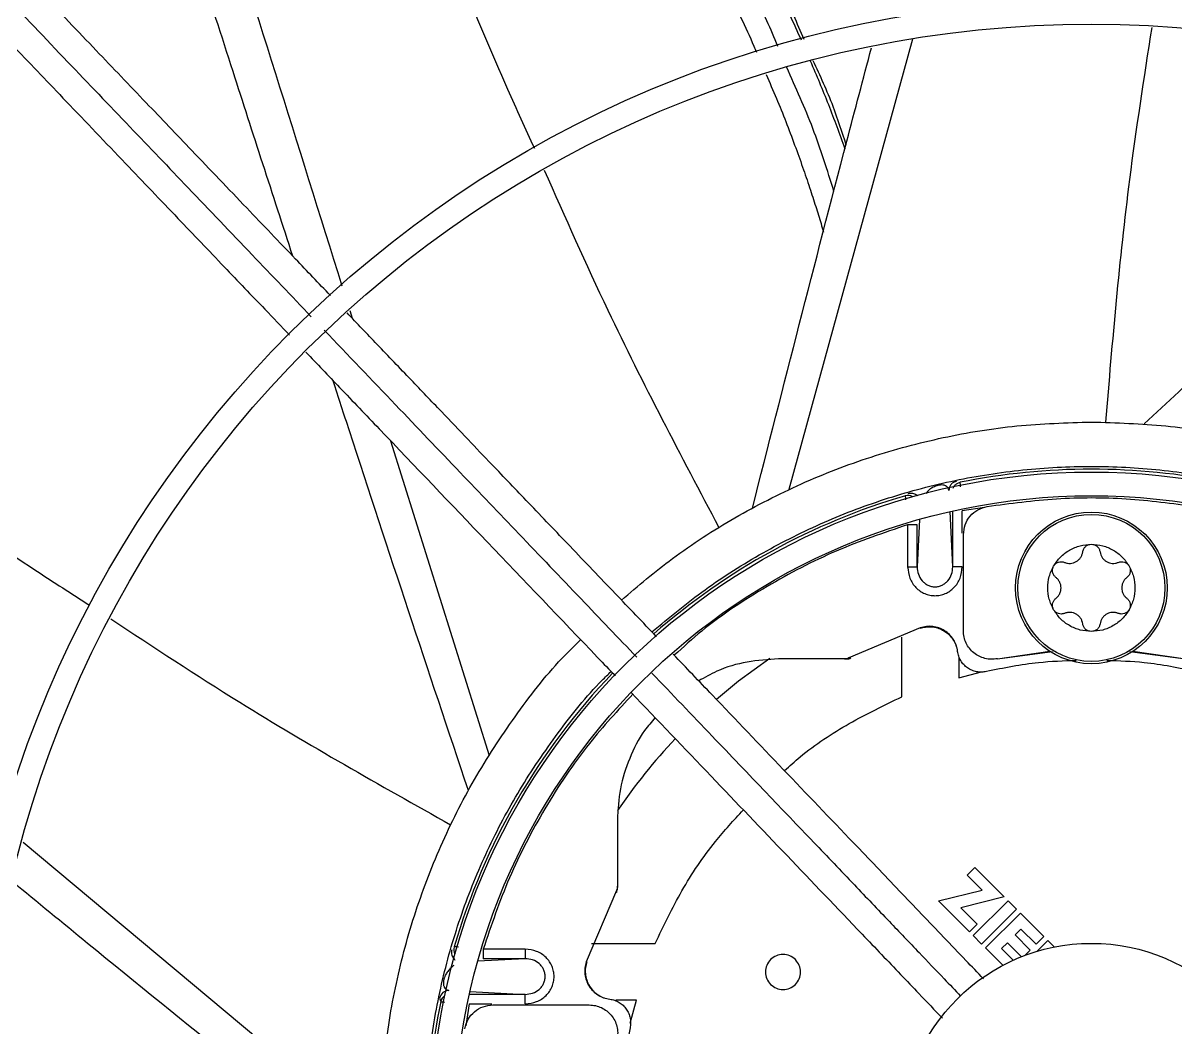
# Model space of a CAD drawing. Header units: inches. Extents: x 1229 to 1453, y -1023 to -720.
# Drawn here: x 1302.237 to 1307.025, y -804.825 to -800.651 of the extents above; entities that cross this region are included whole.
import ezdxf

# ---------------------------------------------------------------- set-up
doc = ezdxf.new("R2010")
doc.units = ezdxf.units.IN
doc.header["$MEASUREMENT"] = 0

msp = doc.modelspace()

# ---------------------------------------------------------------- linework, layer by layer
at = {"color": 18, "linetype": 'Continuous', "lineweight": 25, "true_color": 0x000000}
for p, q in [((1305.9308, -800.7173), (1305.4172, -802.5888)), ((1303.5935, -801.8448), (1303.6036, -801.877)), ((1303.7628, -802.3856), (1304.172, -803.6925)), ((1306.0984, -802.9093), (1306.0868, -802.6802)), ((1306.0984, -802.9093), (1306.0984, -802.6776)), ((1306.2297, -802.6628), (1306.1377, -802.677)), ((1306.1377, -802.7701), (1306.1377, -802.677)), ((1305.9108, -802.7347), (1305.9108, -802.9093)), ((1305.9601, -802.7123), (1305.9501, -802.9093)), ((1305.9501, -802.9093), (1305.9501, -802.7347)), ((1306.1424, -803.1754), (1306.1424, -802.7753)), ((1306.1377, -802.9093), (1306.0984, -802.9093)), ((1305.9632, -803.1628), (1305.6668, -803.2879)), ((1305.9632, -803.1628), (1305.9635, -803.1648)), ((1305.8865, -803.4491), (1305.8865, -803.2018)), ((1306.2834, -803.2912), (1306.5011, -803.2604)), ((1306.2834, -803.2912), (1306.5122, -803.2612)), ((1306.8339, -803.261), (1307.0643, -803.2912)), ((1306.8466, -803.2604), (1307.0643, -803.2912)), ((1305.6486, -803.2923), (1305.3746, -803.2923)), ((1305.6486, -803.2923), (1305.6571, -803.2923)), ((1305.6749, -803.288), (1305.6668, -803.2879)), ((1306.1227, -803.2859), (1306.1227, -803.371)), ((1306.1227, -803.371), (1306.2179, -803.3458)), ((1304.7054, -803.9616), (1304.7054, -804.2356)), ((1302.2368, -804.0533), (1303.7213, -805.294)), ((1306.1896, -804.1583), (1306.1573, -804.1905)), ((1306.1896, -804.1583), (1306.3121, -804.2807)), ((1306.2196, -804.2529), (1306.1573, -804.1905)), ((1304.701, -804.2537), (1304.5759, -804.5502)), ((1304.701, -804.2537), (1304.7011, -804.2618)), ((1304.7054, -804.244), (1304.7054, -804.2356)), ((1306.0393, -804.2974), (1306.2196, -804.2529)), ((1306.3121, -804.2807), (1306.1317, -804.3253)), ((1306.1673, -804.4255), (1306.0393, -804.2974)), ((1306.1317, -804.3253), (1306.1996, -804.3932)), ((1306.1833, -804.4415), (1306.3284, -804.2964)), ((1306.3632, -804.3312), (1306.3284, -804.2964)), ((1306.3632, -804.3312), (1306.2181, -804.4763)), ((1306.2341, -804.4923), (1306.3789, -804.3476)), ((1306.3789, -804.3476), (1306.4763, -804.445)), ((1306.1996, -804.3932), (1306.1673, -804.4255)), ((1306.3814, -804.4146), (1306.3575, -804.4386)), ((1306.444, -804.4773), (1306.3814, -804.4146)), ((1306.2181, -804.4763), (1306.1833, -804.4415)), ((1306.3252, -804.4709), (1306.3012, -804.4948)), ((1306.3833, -804.529), (1306.3252, -804.4709)), ((1306.3575, -804.4386), (1306.4201, -804.5012)), ((1306.4763, -804.445), (1306.444, -804.4773)), ((1306.4483, -804.5064), (1306.493, -804.4617)), ((1306.493, -804.4617), (1306.5199, -804.4886)), ((1304.3224, -804.4977), (1304.1478, -804.4977)), ((1304.5976, -804.4734), (1304.8621, -804.4734)), ((1306.3063, -804.5645), (1306.2341, -804.4923)), ((1306.3012, -804.4948), (1306.3496, -804.5432)), ((1306.4201, -804.5012), (1306.398, -804.5233)), ((1304.3224, -804.5371), (1304.1254, -804.547)), ((1304.3224, -804.5371), (1304.1478, -804.5371)), ((1304.5759, -804.5502), (1304.5779, -804.5505)), ((1303.9669, -804.7007), (1303.9714, -804.7155)), ((1304.3224, -804.6853), (1304.0906, -804.6853)), ((1304.0932, -804.6737), (1304.3224, -804.6853)), ((1304.7841, -804.7096), (1304.699, -804.7096)), ((1304.7589, -804.8048), (1304.7841, -804.7096)), ((1304.0901, -804.7247), (1304.0758, -804.8167)), ((1304.0901, -804.7247), (1304.1832, -804.7247)), ((1304.1883, -804.7293), (1304.5884, -804.7293))]:
    msp.add_line(p, q, dxfattribs=at)
at = {"color": 18, "linetype": 'Continuous', "lineweight": 25, "true_color": 0x000000, "flags": 128}
msp.add_lwpolyline([(1305.3378, -803.2908), (1305.2085, -803.3849), (1305.117, -803.4602)], dxfattribs=at)
at = {"color": 18, "linetype": 'Continuous', "lineweight": 25, "true_color": 0x000000}
for centre, radius in [((1306.6739, -805.2608), 11.7126), ((1306.6739, -805.2608), 8.5704), ((1306.6739, -805.2608), 8.472), ((1306.6739, -805.2608), 6.6478), ((1306.6739, -805.2608), 6.5493), ((1306.6739, -805.2608), 4.7037), ((1306.6739, -805.2608), 4.6053), ((1306.6739, -805.2608), 2.745), ((1306.6739, -805.2608), 2.6465), ((1306.6739, -802.997), 0.315), ((1306.6739, -802.997), 0.3053), ((1306.6739, -805.2608), 0.7874)]:
    msp.add_circle(centre, radius, dxfattribs=at)
for centre, radius, start, end in [((1306.6739, -805.2608), 12.9331, 103.26667, 166.73333), ((1306.6739, -805.2608), 2.7569, 78.5929, 101.4071), ((1306.6739, -805.2608), 2.7569, 106.2782, 131.2445), ((1305.9121, -802.6522), 0.0393, 60.0968, 106.2736), ((1306.6739, -805.2608), 2.7569, 136.1585, 163.7218), ((1306.6739, -805.2608), 2.3804, 136.5504, 145.7805), ((1304.0652, -804.4991), 0.0394, 163.7309, 209.8929), ((1304.0055, -804.7087), 0.0394, 90.0022, 168.2946), ((1304.01, -804.7233), 0.0394, 122.4222, 168.5824), ((1306.6739, -805.2608), 2.7569, 168.5929, 191.4071)]:
    msp.add_arc(centre, radius, start, end, dxfattribs=at)
for points, knots in [([(1294.9643, -805.2608), (1294.9692, -805.0053), (1294.9788, -804.4944), (1295.0568, -803.7313), (1295.181, -802.9748), (1295.3553, -802.228), (1295.5778, -801.4942), (1295.8479, -800.7766), (1296.1644, -800.0781), (1296.5259, -799.4019), (1296.9308, -798.7507), (1297.3774, -798.1274), (1297.8639, -797.5347), (1298.3881, -796.975), (1298.9477, -796.4508), (1299.5405, -795.9644), (1300.1637, -795.5177), (1300.8149, -795.1128), (1301.4912, -794.7513), (1302.1896, -794.4349), (1302.9073, -794.1648), (1303.641, -793.9422), (1304.3878, -793.7681), (1305.1444, -793.6432), (1305.9075, -793.568), (1306.6739, -793.5429), (1307.4402, -793.568), (1308.2033, -793.6432), (1308.9599, -793.7681), (1309.7067, -793.9422), (1310.4404, -794.1648), (1311.1581, -794.4349), (1311.8565, -794.7513), (1312.5328, -795.1128), (1313.184, -795.5177), (1313.8073, -795.9644), (1314.4, -796.4508), (1314.9597, -796.975), (1315.4838, -797.5347), (1315.9703, -798.1274), (1316.4169, -798.7507), (1316.8218, -799.4019), (1317.1833, -800.0781), (1317.4998, -800.7766), (1317.7699, -801.4942), (1317.9924, -802.228), (1318.1667, -802.9748), (1318.2909, -803.7313), (1318.3689, -804.4944), (1318.3786, -805.0053), (1318.3834, -805.2608)], [0, 0, 0, 0, 0.020833, 0.041667, 0.0625, 0.083333, 0.104167, 0.125, 0.145833, 0.166667, 0.1875, 0.208333, 0.229167, 0.25, 0.270833, 0.291667, 0.3125, 0.333333, 0.354167, 0.375, 0.395833, 0.416667, 0.4375, 0.458333, 0.479167, 0.5, 0.520833, 0.541667, 0.5625, 0.583333, 0.604167, 0.625, 0.645833, 0.666667, 0.6875, 0.708333, 0.729167, 0.75, 0.770833, 0.791667, 0.8125, 0.833333, 0.854167, 0.875, 0.895833, 0.916667, 0.9375, 0.958333, 0.979167, 1, 1, 1, 1]), ([(1304.4813, -799.0947), (1304.4836, -799.0976), (1304.5116, -799.132), (1304.5629, -799.1984), (1304.6346, -799.2932), (1304.7028, -799.3869), (1304.796, -799.5187), (1304.9087, -799.6871), (1305.0624, -799.933), (1305.218, -800.2063), (1305.3606, -800.4825), (1305.4369, -800.6517), (1305.4682, -800.7211)], [0, 0, 0, 0, 0.005829, 0.069293, 0.131295, 0.191839, 0.250923, 0.384412, 0.509798, 0.706683, 0.87956, 1, 1, 1, 1]), ([(1304.4921, -799.0906), (1304.5185, -799.1218), (1304.6583, -799.2872), (1304.8798, -799.6098), (1305.1543, -800.0547), (1305.3547, -800.4253), (1305.4507, -800.6515), (1305.479, -800.7182)], [0, 0, 0, 0, 0.063901, 0.337789, 0.611689, 0.885604, 1, 1, 1, 1]), ([(1305.3716, -800.7477), (1305.3566, -800.7121), (1305.279, -800.5268), (1305.108, -800.2048), (1304.8596, -799.7838), (1304.6185, -799.4246), (1304.4492, -799.2146), (1304.3828, -799.1324)], [0, 0, 0, 0, 0.06136, 0.318858, 0.576414, 0.834122, 1, 1, 1, 1]), ([(1304.2937, -799.1665), (1304.332, -799.214), (1304.414, -799.3157), (1304.5351, -799.4783), (1304.6597, -799.6556), (1304.7833, -799.8433), (1304.9052, -800.0415), (1305.0323, -800.2632), (1305.1554, -800.4991), (1305.2411, -800.6743), (1305.2796, -800.7637), (1305.2832, -800.7721)], [0, 0, 0, 0, 0.096233, 0.206176, 0.320503, 0.439206, 0.562272, 0.689686, 0.845034, 0.985429, 1, 1, 1, 1]), ([(1303.6866, -799.4391), (1303.7489, -799.6235), (1303.9184, -800.1254), (1304.1456, -800.7027), (1304.3228, -801.0892), (1304.3603, -801.1709)], [0, 0, 0, 0, 0.314001, 0.854808, 1, 1, 1, 1]), ([(1302.9708, -799.8609), (1302.9833, -799.9005), (1303.1802, -800.5263), (1303.3769, -801.1539), (1303.5612, -801.7418)], [0, 0, 0, 0, 0.063243, 1, 1, 1, 1]), ([(1303.3573, -801.6192), (1303.2742, -801.3636), (1303.0953, -800.8133), (1302.9208, -800.2627), (1302.8274, -799.9679)], [0, 0, 0, 0, 0.464546, 1, 1, 1, 1]), ([(1303.5132, -801.7824), (1303.4649, -801.7319), (1303.3491, -801.6106), (1303.1571, -801.4098), (1302.9503, -801.1933), (1302.7418, -800.9752), (1302.5337, -800.7575), (1302.3643, -800.5801), (1302.2641, -800.4753), (1302.2396, -800.4496)], [0, 0, 0, 0, 0.113273, 0.27182, 0.45098, 0.599768, 0.762852, 0.941876, 1, 1, 1, 1]), ([(1302.1455, -800.5221), (1302.2376, -800.6185), (1302.4157, -800.8049), (1302.6749, -801.0761), (1302.9303, -801.3434), (1303.1814, -801.6062), (1303.352, -801.7847), (1303.4339, -801.8704)], [0, 0, 0, 0, 0.2154, 0.416422, 0.604341, 0.810085, 1, 1, 1, 1]), ([(1302.0648, -800.6087), (1302.1111, -800.6571), (1302.2279, -800.7794), (1302.4272, -800.9878), (1302.6527, -801.2238), (1302.8715, -801.4529), (1303.0645, -801.6548), (1303.2191, -801.8165), (1303.3096, -801.9113), (1303.3437, -801.947)], [0, 0, 0, 0, 0.1090567, 0.2754016, 0.4684679, 0.6386179, 0.7884724, 0.9203047, 1, 1, 1, 1]), ([(1306.9243, -800.6692), (1306.8917, -800.8793), (1306.8071, -801.4232), (1306.7608, -801.9718), (1306.7323, -802.3086)], [0, 0, 0, 0, 0.386148, 1, 1, 1, 1]), ([(1305.2662, -802.6652), (1305.3956, -802.1568), (1305.558, -801.5189), (1305.7263, -800.8829), (1305.7605, -800.7537)], [0, 0, 0, 0, 0.7968413, 1, 1, 1, 1]), ([(1305.5064, -800.8081), (1305.532, -800.8682), (1305.5832, -800.9886), (1305.6277, -801.1114), (1305.6501, -801.173)], [0, 0, 0, 0, 0.4988732, 1, 1, 1, 1]), ([(1305.5171, -800.8058), (1305.5462, -800.8686), (1305.5992, -800.983), (1305.6371, -801.1028), (1305.6543, -801.1567)], [0, 0, 0, 0, 0.549444, 1, 1, 1, 1]), ([(1305.3229, -800.8641), (1305.3374, -800.8973), (1305.3797, -800.9939), (1305.4292, -801.1229), (1305.474, -801.2469), (1305.5031, -801.332), (1305.5284, -801.4102), (1305.5474, -801.4717), (1305.5577, -801.5072), (1305.5611, -801.5188)], [0, 0, 0, 0, 0.155591, 0.453872, 0.593993, 0.723032, 0.840997, 0.947892, 1, 1, 1, 1]), ([(1305.6045, -801.3501), (1305.577, -801.2624), (1305.5221, -801.0872), (1305.4467, -800.9194), (1305.409, -800.8356)], [0, 0, 0, 0, 0.500505, 1, 1, 1, 1]), ([(1306.8929, -802.3162), (1307.2767, -801.9585), (1307.7582, -801.5096), (1308.2436, -801.0656), (1308.3422, -800.9754)], [0, 0, 0, 0, 0.796821, 1, 1, 1, 1]), ([(1304.4015, -801.2618), (1304.4877, -801.4565), (1304.7109, -801.9601), (1304.9687, -802.447), (1305.1268, -802.7457)], [0, 0, 0, 0, 0.3865725, 1, 1, 1, 1]), ([(1304.8681, -803.2002), (1304.8108, -803.1403), (1304.6909, -803.0148), (1304.5135, -802.8292), (1304.3428, -802.6505), (1304.2016, -802.5028), (1304.081, -802.3766), (1303.9692, -802.2596), (1303.8433, -802.1278), (1303.7128, -801.9913), (1303.6242, -801.8985), (1303.5826, -801.8551)], [0, 0, 0, 0, 0.133272, 0.279174, 0.413304, 0.531425, 0.608473, 0.694881, 0.792575, 0.902797, 1, 1, 1, 1]), ([(1303.4876, -801.9266), (1303.5864, -802.03), (1303.7745, -802.2268), (1304.044, -802.5088), (1304.3007, -802.7775), (1304.5452, -803.0333), (1304.7086, -803.2043), (1304.7858, -803.2851)], [0, 0, 0, 0, 0.228868, 0.435815, 0.623227, 0.822027, 1, 1, 1, 1]), ([(1301.0105, -801.976), (1301.1635, -802.0982), (1301.5784, -802.4296), (1302.0817, -802.7925), (1302.4387, -803.0212), (1302.5134, -803.0691)], [0, 0, 0, 0, 0.3159676, 0.8567363, 1, 1, 1, 1]), ([(1303.4111, -802.0174), (1303.4578, -802.0664), (1303.5594, -802.1727), (1303.8103, -802.4352), (1304.1674, -802.8089), (1304.4943, -803.151), (1304.6719, -803.3368), (1304.6962, -803.3622)], [0, 0, 0, 0, 0.109527, 0.237746, 0.586688, 0.943426, 1, 1, 1, 1]), ([(1304.0863, -803.8384), (1303.9202, -803.3408), (1303.7309, -802.774), (1303.5472, -802.2058), (1303.5248, -802.1364)], [0, 0, 0, 0, 0.877844, 1, 1, 1, 1]), ([(1304.7221, -803.0474), (1304.7915, -802.9885), (1304.9397, -802.8627), (1305.191, -802.7017), (1305.4671, -802.5598), (1305.7571, -802.4482), (1306.057, -802.368), (1306.3637, -802.3175), (1306.5705, -802.3112), (1306.6739, -802.308)], [0, 0, 0, 0, 0.127919, 0.273266, 0.418612, 0.56396, 0.709306, 0.854654, 1, 1, 1, 1]), ([(1306.6739, -802.308), (1306.7772, -802.3112), (1306.984, -802.3175), (1307.2907, -802.368), (1307.5907, -802.4481), (1307.8804, -802.56), (1308.1573, -802.701), (1308.4161, -802.8719), (1308.6056, -803.0191), (1308.7002, -803.1163), (1308.7228, -803.1395)], [0, 0, 0, 0, 0.136759, 0.273517, 0.410274, 0.547034, 0.68379, 0.820549, 0.957307, 1, 1, 1, 1]), ([(1304.8484, -803.1796), (1304.9209, -803.1196), (1305.0667, -802.999), (1305.3079, -802.8475), (1305.563, -802.7195), (1305.8303, -802.6188), (1306.1065, -802.5461), (1306.3887, -802.5021), (1306.6739, -802.4874), (1306.9591, -802.5021), (1307.2412, -802.5461), (1307.5174, -802.6188), (1307.7846, -802.7196), (1308.0403, -802.8471), (1308.2802, -803.0013), (1308.4645, -803.1419), (1308.5605, -803.2381), (1308.5893, -803.2669)], [0, 0, 0, 0, 0.0686182, 0.1379717, 0.207325, 0.2766794, 0.3460334, 0.4153867, 0.4847398, 0.554094, 0.6234473, 0.6928013, 0.7621556, 0.831509, 0.9008624, 0.9702164, 1, 1, 1, 1]), ([(1306.1138, -802.5539), (1306.1096, -802.5552), (1306.101, -802.5579), (1306.0906, -802.5671), (1306.0837, -802.5791), (1306.0828, -802.5881), (1306.0824, -802.5924)], [0, 0, 0, 0, 0.242701, 0.500198, 0.757591, 1, 1, 1, 1]), ([(1305.9134, -802.6045), (1305.9161, -802.6039), (1305.9217, -802.6027), (1305.9307, -802.6032), (1305.9397, -802.6058), (1305.9468, -802.6095), (1305.9501, -802.6129), (1305.9511, -802.614)], [0, 0, 0, 0, 0.202106, 0.421325, 0.653497, 0.892822, 1, 1, 1, 1]), ([(1306.0824, -802.5924), (1306.0815, -802.5889), (1306.0799, -802.5819), (1306.0705, -802.5738), (1306.0603, -802.569), (1306.047, -802.5695), (1306.043, -802.5699), (1306.0398, -802.5705), (1306.0364, -802.5712), (1306.0331, -802.5722), (1306.0299, -802.5732), (1306.0237, -802.5755), (1306.0133, -802.5806), (1305.9968, -802.5916), (1305.9911, -802.5992), (1305.987, -802.6045)], [0, 0, 0, 0, 0.2061417, 0.4095199, 0.552974, 0.5738067, 0.5833824, 0.5923662, 0.6010123, 0.6097972, 0.6191121, 0.6290455, 0.6731164, 0.7702347, 1, 1, 1, 1]), ([(1306.0998, -802.5829), (1306.1016, -802.5791), (1306.1054, -802.5711), (1306.1158, -802.5623), (1306.1244, -802.5596), (1306.1286, -802.5583)], [0, 0, 0, 0, 0.317155, 0.668815, 1, 1, 1, 1]), ([(1306.1305, -802.577), (1306.1302, -802.5735), (1306.1292, -802.5608), (1306.1288, -802.5594), (1306.1286, -802.5583)], [0, 0, 0, 0, 0.281956, 1, 1, 1, 1]), ([(1305.9011, -802.6144), (1305.901, -802.6159), (1305.9009, -802.618), (1305.9017, -802.6282), (1305.9018, -802.6309)], [0, 0, 0, 0, 0.7360969, 1, 1, 1, 1]), ([(1306.2411, -802.6587), (1306.3369, -802.646), (1306.5284, -802.6206), (1306.8193, -802.6206), (1307.0108, -802.646), (1307.1066, -802.6587)], [0, 0, 0, 0, 0.333334, 0.666666, 1, 1, 1, 1]), ([(1306.1424, -802.7753), (1306.1438, -802.7614), (1306.1466, -802.7337), (1306.1687, -802.6975), (1306.2008, -802.6698), (1306.2277, -802.6624), (1306.2411, -802.6587)], [0, 0, 0, 0, 0.250003, 0.500006, 0.749994, 1, 1, 1, 1]), ([(1305.9108, -802.7347), (1305.8109, -802.7686), (1305.6089, -802.8371), (1305.3233, -802.9881), (1305.0975, -803.1346), (1304.9791, -803.2427), (1304.9415, -803.2771)], [0, 0, 0, 0, 0.282089, 0.570666, 0.863744, 1, 1, 1, 1]), ([(1305.9501, -802.7347), (1305.9495, -802.7347), (1305.9481, -802.7347), (1305.939, -802.7347), (1305.9261, -802.7347), (1305.9159, -802.7347), (1305.9108, -802.7347)], [0, 0, 0, 0, 0.250013, 0.500029, 0.750015, 1, 1, 1, 1]), ([(1306.517, -802.9065), (1306.526, -802.8934), (1306.5438, -802.8672), (1306.5824, -802.8386), (1306.6264, -802.8195), (1306.658, -802.8171), (1306.6739, -802.8159)], [0, 0, 0, 0, 0.25, 0.500009, 0.750001, 1, 1, 1, 1]), ([(1306.6379, -802.8474), (1306.6389, -802.8432), (1306.641, -802.8346), (1306.6495, -802.8244), (1306.6608, -802.8173), (1306.6695, -802.8164), (1306.6739, -802.8159)], [0, 0, 0, 0, 0.250017, 0.500038, 0.749991, 1, 1, 1, 1]), ([(1306.6739, -802.8159), (1306.6782, -802.8164), (1306.6869, -802.8173), (1306.6982, -802.8244), (1306.7067, -802.8346), (1306.7088, -802.8432), (1306.7098, -802.8474)], [0, 0, 0, 0, 0.249997, 0.500015, 0.750023, 1, 1, 1, 1]), ([(1306.6739, -802.8159), (1306.6897, -802.8171), (1306.7213, -802.8195), (1306.7653, -802.8386), (1306.8039, -802.8672), (1306.8218, -802.8934), (1306.8307, -802.9065)], [0, 0, 0, 0, 0.250018, 0.500003, 0.750007, 1, 1, 1, 1]), ([(1306.517, -802.9065), (1306.5196, -802.9029), (1306.5247, -802.8958), (1306.5365, -802.8896), (1306.5497, -802.8874), (1306.5581, -802.8898), (1306.5623, -802.8911)], [0, 0, 0, 0, 0.249988, 0.499992, 0.749963, 1, 1, 1, 1]), ([(1306.5623, -802.8911), (1306.5663, -802.8924), (1306.5742, -802.8951), (1306.587, -802.8956), (1306.5994, -802.8934), (1306.6111, -802.8883), (1306.6213, -802.8807), (1306.6295, -802.8711), (1306.6354, -802.8598), (1306.6371, -802.8515), (1306.6379, -802.8474)], [0, 0, 0, 0, 0.12501, 0.250004, 0.375011, 0.500011, 0.62501, 0.75002, 0.875001, 1, 1, 1, 1]), ([(1306.7098, -802.8474), (1306.7106, -802.8515), (1306.7123, -802.8598), (1306.7182, -802.8711), (1306.7264, -802.8807), (1306.7366, -802.8883), (1306.7483, -802.8934), (1306.7607, -802.8956), (1306.7735, -802.8951), (1306.7815, -802.8924), (1306.7854, -802.8911)], [0, 0, 0, 0, 0.125009, 0.249988, 0.374997, 0.499995, 0.624993, 0.749999, 0.874992, 1, 1, 1, 1]), ([(1306.7854, -802.8911), (1306.7896, -802.8898), (1306.798, -802.8874), (1306.8112, -802.8896), (1306.823, -802.8958), (1306.8281, -802.9029), (1306.8307, -802.9065)], [0, 0, 0, 0, 0.249949, 0.500008, 0.750012, 1, 1, 1, 1]), ([(1305.9108, -802.9093), (1305.9126, -802.9255), (1305.9161, -802.9573), (1305.9429, -802.9973), (1305.9745, -803.0192), (1306.0026, -803.028), (1306.0242, -803.0301), (1306.0459, -803.028), (1306.074, -803.0192), (1306.1056, -802.9973), (1306.1324, -802.9573), (1306.1359, -802.9255), (1306.1377, -802.9093)], [0, 0, 0, 0, 0.132078, 0.2598, 0.381605, 0.440894, 0.500007, 0.559042, 0.618396, 0.740202, 0.867924, 1, 1, 1, 1]), ([(1305.9108, -802.9093), (1305.9159, -802.9093), (1305.9261, -802.9093), (1305.939, -802.9093), (1305.9481, -802.9093), (1305.9495, -802.9093), (1305.9501, -802.9093)], [0, 0, 0, 0, 0.249985, 0.499971, 0.749987, 1, 1, 1, 1]), ([(1305.9501, -802.9093), (1305.9511, -802.9198), (1305.9531, -802.9406), (1305.9667, -802.9637), (1305.9816, -802.978), (1305.9947, -802.9861), (1306.0091, -802.9912), (1306.0242, -802.993), (1306.0394, -802.9912), (1306.0538, -802.9861), (1306.0669, -802.978), (1306.0818, -802.9637), (1306.0954, -802.9406), (1306.0974, -802.9198), (1306.0984, -802.9093)], [0, 0, 0, 0, 0.1276382, 0.2537227, 0.3161311, 0.3778855, 0.439088, 0.4999904, 0.5609116, 0.6221141, 0.6838688, 0.7462768, 0.8723618, 1, 1, 1, 1]), ([(1306.517, -803.0876), (1306.5101, -803.0733), (1306.4964, -803.0447), (1306.4909, -802.997), (1306.4964, -802.9493), (1306.5101, -802.9208), (1306.517, -802.9065)], [0, 0, 0, 0, 0.25, 0.5, 0.75, 1, 1, 1, 1]), ([(1306.5263, -802.9533), (1306.5231, -802.9503), (1306.5168, -802.9443), (1306.5122, -802.9318), (1306.5117, -802.9185), (1306.5152, -802.9105), (1306.517, -802.9065)], [0, 0, 0, 0, 0.249989, 0.499995, 0.749993, 1, 1, 1, 1]), ([(1306.8307, -802.9065), (1306.8325, -802.9105), (1306.836, -802.9185), (1306.8356, -802.9318), (1306.8309, -802.9443), (1306.8246, -802.9503), (1306.8214, -802.9533)], [0, 0, 0, 0, 0.250007, 0.500005, 0.750011, 1, 1, 1, 1]), ([(1306.8307, -802.9065), (1306.8376, -802.9208), (1306.8513, -802.9493), (1306.8568, -802.997), (1306.8513, -803.0447), (1306.8376, -803.0733), (1306.8307, -803.0876)], [0, 0, 0, 0, 0.25, 0.5, 0.75, 1, 1, 1, 1]), ([(1306.5263, -803.0407), (1306.5295, -803.0379), (1306.5358, -803.0323), (1306.5426, -803.0215), (1306.5469, -803.0096), (1306.5483, -802.997), (1306.5469, -802.9844), (1306.5426, -802.9725), (1306.5358, -802.9617), (1306.5295, -802.9561), (1306.5263, -802.9533)], [0, 0, 0, 0, 0.125011, 0.2500042, 0.3750014, 0.5, 0.625, 0.7499958, 0.874989, 1, 1, 1, 1]), ([(1306.8214, -802.9533), (1306.8182, -802.9561), (1306.8119, -802.9617), (1306.8051, -802.9725), (1306.8008, -802.9844), (1306.7994, -802.997), (1306.8008, -803.0096), (1306.8051, -803.0215), (1306.8119, -803.0323), (1306.8182, -803.0379), (1306.8214, -803.0407)], [0, 0, 0, 0, 0.125011, 0.2500042, 0.375, 0.5, 0.6249986, 0.7499958, 0.874989, 1, 1, 1, 1]), ([(1306.517, -803.0876), (1306.5152, -803.0836), (1306.5117, -803.0756), (1306.5122, -803.0622), (1306.5168, -803.0497), (1306.5231, -803.0437), (1306.5263, -803.0407)], [0, 0, 0, 0, 0.250008, 0.500004, 0.75001, 1, 1, 1, 1]), ([(1306.8214, -803.0407), (1306.8246, -803.0437), (1306.8309, -803.0497), (1306.8356, -803.0622), (1306.836, -803.0756), (1306.8325, -803.0836), (1306.8307, -803.0876)], [0, 0, 0, 0, 0.24999, 0.499996, 0.749992, 1, 1, 1, 1]), ([(1302.6012, -803.1257), (1302.7787, -803.2427), (1303.2383, -803.5455), (1303.7182, -803.8156), (1304.0127, -803.9814)], [0, 0, 0, 0, 0.386151, 1, 1, 1, 1]), ([(1306.6739, -803.1781), (1306.658, -803.1769), (1306.6264, -803.1745), (1306.5824, -803.1554), (1306.5438, -803.1269), (1306.526, -803.1007), (1306.517, -803.0876)], [0, 0, 0, 0, 0.249999, 0.49999, 0.749999, 1, 1, 1, 1]), ([(1306.5623, -803.103), (1306.5581, -803.1042), (1306.5497, -803.1067), (1306.5365, -803.1044), (1306.5247, -803.0982), (1306.5196, -803.0911), (1306.517, -803.0876)], [0, 0, 0, 0, 0.250037, 0.500007, 0.750011, 1, 1, 1, 1]), ([(1306.6379, -803.1466), (1306.6371, -803.1425), (1306.6354, -803.1342), (1306.6295, -803.123), (1306.6213, -803.1133), (1306.6111, -803.1057), (1306.5994, -803.1007), (1306.587, -803.0984), (1306.5742, -803.0989), (1306.5663, -803.1016), (1306.5623, -803.103)], [0, 0, 0, 0, 0.124998, 0.249979, 0.374989, 0.499989, 0.624988, 0.749996, 0.87499, 1, 1, 1, 1]), ([(1306.8307, -803.0876), (1306.8218, -803.1007), (1306.8039, -803.1269), (1306.7653, -803.1554), (1306.7213, -803.1745), (1306.6897, -803.1769), (1306.6739, -803.1781)], [0, 0, 0, 0, 0.249995, 0.499998, 0.749982, 1, 1, 1, 1]), ([(1306.7854, -803.103), (1306.7815, -803.1016), (1306.7735, -803.0989), (1306.7607, -803.0984), (1306.7483, -803.1007), (1306.7366, -803.1057), (1306.7264, -803.1133), (1306.7182, -803.123), (1306.7123, -803.1342), (1306.7106, -803.1425), (1306.7098, -803.1466)], [0, 0, 0, 0, 0.125008, 0.250001, 0.375007, 0.500005, 0.625004, 0.750013, 0.874992, 1, 1, 1, 1]), ([(1306.8307, -803.0876), (1306.8281, -803.0911), (1306.823, -803.0982), (1306.8112, -803.1044), (1306.798, -803.1067), (1306.7896, -803.1042), (1306.7854, -803.103)], [0, 0, 0, 0, 0.249989, 0.4999926, 0.7500513, 1, 1, 1, 1]), ([(1306.1184, -803.2606), (1306.1168, -803.252), (1306.1135, -803.2347), (1306.1016, -803.211), (1306.0851, -803.1904), (1306.0645, -803.1739), (1306.0407, -803.1624), (1306.0151, -803.1565), (1305.9886, -803.156), (1305.9717, -803.1606), (1305.9632, -803.1628)], [0, 0, 0, 0, 0.125208, 0.250383, 0.375501, 0.500527, 0.625481, 0.750346, 0.875187, 1, 1, 1, 1]), ([(1305.9634, -803.1643), (1305.9774, -803.1612), (1305.9991, -803.1564), (1306.0291, -803.161), (1306.0509, -803.1682), (1306.0634, -803.1765), (1306.069, -803.1803)], [0, 0, 0, 0, 0.3849, 0.596379, 0.815696, 1, 1, 1, 1]), ([(1306.1132, -803.2385), (1306.1131, -803.2384), (1306.1112, -803.2299), (1306.1023, -803.2141), (1306.0861, -803.1927), (1306.0643, -803.1754), (1306.0392, -803.1636), (1306.0128, -803.1582), (1305.9871, -803.1583), (1305.9712, -803.1627), (1305.9635, -803.1648)], [0, 0, 0, 0, 0.002801, 0.141497, 0.287581, 0.43759, 0.587502, 0.733294, 0.871589, 1, 1, 1, 1]), ([(1306.2834, -803.2912), (1306.2748, -803.2924), (1306.2575, -803.2947), (1306.2315, -803.2908), (1306.2069, -803.2817), (1306.1849, -803.2674), (1306.1666, -803.2486), (1306.1529, -803.2263), (1306.144, -803.2015), (1306.1429, -803.1841), (1306.1424, -803.1754)], [0, 0, 0, 0, 0.124991, 0.249998, 0.374994, 0.499989, 0.624994, 0.749993, 0.874999, 1, 1, 1, 1]), ([(1306.6739, -803.1781), (1306.6695, -803.1777), (1306.6608, -803.1768), (1306.6495, -803.1697), (1306.641, -803.1594), (1306.6389, -803.1509), (1306.6379, -803.1466)], [0, 0, 0, 0, 0.249989, 0.499998, 0.75, 1, 1, 1, 1]), ([(1306.7098, -803.1466), (1306.7088, -803.1509), (1306.7067, -803.1594), (1306.6982, -803.1697), (1306.6869, -803.1768), (1306.6782, -803.1777), (1306.6739, -803.1781)], [0, 0, 0, 0, 0.249999, 0.500031, 0.75007, 1, 1, 1, 1]), ([(1304.4608, -807.2122), (1304.4047, -807.1466), (1304.2813, -807.0025), (1304.1218, -806.7557), (1303.9786, -806.4803), (1303.8657, -806.1909), (1303.7836, -805.8914), (1303.7335, -805.5849), (1303.7157, -805.2748), (1303.7305, -804.9646), (1303.7778, -804.6577), (1303.857, -804.3573), (1303.9673, -804.0671), (1304.1071, -803.7896), (1304.2767, -803.5298), (1304.4261, -803.3362), (1304.5263, -803.2379), (1304.5527, -803.2121)], [0, 0, 0, 0, 0.05882, 0.129282, 0.199743, 0.270205, 0.340667, 0.411128, 0.48159, 0.552051, 0.622513, 0.692975, 0.763436, 0.833898, 0.904359, 0.974821, 1, 1, 1, 1]), ([(1306.069, -803.1803), (1306.0703, -803.181), (1306.0786, -803.1858), (1306.0908, -803.1988), (1306.105, -803.2178), (1306.1107, -803.2321), (1306.1134, -803.2391)], [0, 0, 0, 0, 0.056279, 0.380802, 0.697088, 1, 1, 1, 1]), ([(1306.2259, -804.6211), (1306.2014, -804.5955), (1306.1462, -804.5377), (1306.0604, -804.4479), (1305.9683, -804.3515), (1305.8754, -804.2543), (1305.7814, -804.1559), (1305.6206, -803.9877), (1305.3931, -803.7496), (1305.1434, -803.4883), (1304.9912, -803.3291), (1304.9373, -803.2727)], [0, 0, 0, 0, 0.056993, 0.128473, 0.199655, 0.271209, 0.344596, 0.418468, 0.645238, 0.874387, 1, 1, 1, 1]), ([(1306.2379, -803.3447), (1306.2311, -803.3458), (1306.2176, -803.3481), (1306.1969, -803.3459), (1306.1771, -803.34), (1306.1591, -803.3298), (1306.1434, -803.3162), (1306.1311, -803.2996), (1306.1221, -803.2809), (1306.1196, -803.2674), (1306.1184, -803.2606)], [0, 0, 0, 0, 0.124957, 0.249986, 0.374922, 0.499988, 0.62492, 0.749987, 0.874963, 1, 1, 1, 1]), ([(1305.3746, -803.2923), (1305.3309, -803.295), (1305.2435, -803.3003), (1305.1306, -803.3332), (1305.0679, -803.3693), (1305.0432, -803.3835)], [0, 0, 0, 0, 0.377262, 0.754526, 1, 1, 1, 1]), ([(1305.6668, -803.2879), (1305.6639, -803.2892), (1305.6581, -803.2918), (1305.6518, -803.2921), (1305.6486, -803.2923)], [0, 0, 0, 0, 0.499687, 1, 1, 1, 1]), ([(1305.6571, -803.2923), (1305.6602, -803.2921), (1305.6663, -803.2917), (1305.672, -803.2892), (1305.6749, -803.288)], [0, 0, 0, 0, 0.4999258, 1, 1, 1, 1]), ([(1306.6107, -803.2993), (1306.5585, -803.301), (1306.433, -803.3051), (1306.3098, -803.3301), (1306.2379, -803.3447)], [0, 0, 0, 0, 0.415945, 1, 1, 1, 1]), ([(1307.1098, -803.3447), (1307.0379, -803.3301), (1306.9149, -803.3051), (1306.7895, -803.301), (1306.7375, -803.2993)], [0, 0, 0, 0, 0.584815, 1, 1, 1, 1]), ([(1304.5945, -807.0845), (1304.579, -807.0681), (1304.4984, -806.9826), (1304.3744, -806.8087), (1304.2259, -806.5652), (1304.1052, -806.3062), (1304.0112, -806.0366), (1303.9455, -805.7587), (1303.9088, -805.4755), (1303.9014, -805.19), (1303.9234, -804.9053), (1303.9745, -804.6243), (1304.0542, -804.3501), (1304.1619, -804.0856), (1304.2957, -803.8331), (1304.4566, -803.5976), (1304.5856, -803.4341), (1304.6666, -803.3563), (1304.679, -803.3443)], [0, 0, 0, 0, 0.016441, 0.085793, 0.155147, 0.2245, 0.293853, 0.363206, 0.432559, 0.501912, 0.571266, 0.640619, 0.709972, 0.779325, 0.848678, 0.918031, 0.987384, 1, 1, 1, 1]), ([(1304.8489, -803.3511), (1304.9322, -803.4383), (1305.0907, -803.6041), (1305.3145, -803.8383), (1305.5114, -804.0444), (1305.6815, -804.2224), (1305.8275, -804.3752), (1305.9519, -804.5053), (1306.0505, -804.6085), (1306.108, -804.6687), (1306.1308, -804.6925)], [0, 0, 0, 0, 0.195171, 0.371207, 0.524032, 0.656023, 0.769243, 0.865559, 0.946768, 1, 1, 1, 1]), ([(1304.7693, -803.4387), (1304.7075, -803.5054), (1304.5714, -803.6524), (1304.4006, -803.9098), (1304.2503, -804.196), (1304.1817, -804.3979), (1304.1478, -804.4977)], [0, 0, 0, 0, 0.219673, 0.484447, 0.745155, 1, 1, 1, 1]), ([(1304.763, -803.4321), (1304.8735, -803.5478), (1305.0891, -803.7734), (1305.4089, -804.108), (1305.6449, -804.355), (1305.802, -804.5194), (1305.8805, -804.6016), (1305.9648, -804.6898), (1306.0229, -804.7505), (1306.0554, -804.7846)], [0, 0, 0, 0, 0.256905, 0.500939, 0.742315, 0.804588, 0.865353, 0.924471, 1, 1, 1, 1]), ([(1305.3993, -803.7561), (1305.4206, -803.7369), (1305.503, -803.6623), (1305.6654, -803.556), (1305.813, -803.4846), (1305.8865, -803.4491)], [0, 0, 0, 0, 0.148915, 0.576565, 1, 1, 1, 1]), ([(1304.8622, -803.536), (1304.847, -803.5535), (1304.8029, -803.6041), (1304.7532, -803.7043), (1304.7127, -803.83), (1304.7078, -803.9177), (1304.7054, -803.9616)], [0, 0, 0, 0, 0.150095, 0.433399, 0.716699, 1, 1, 1, 1]), ([(1304.8621, -804.4734), (1304.8975, -804.3998), (1304.9686, -804.252), (1305.0932, -804.0661), (1305.1887, -803.9622), (1305.2284, -803.9191)], [0, 0, 0, 0, 0.366655, 0.736954, 1, 1, 1, 1]), ([(1303.728, -805.4631), (1303.3194, -805.1342), (1302.8057, -804.7208), (1302.2963, -804.3029), (1302.1921, -804.2174)], [0, 0, 0, 0, 0.7955294, 1, 1, 1, 1]), ([(1304.7054, -804.2356), (1304.7052, -804.2387), (1304.7048, -804.245), (1304.7023, -804.2508), (1304.701, -804.2537)], [0, 0, 0, 0, 0.5002029, 1, 1, 1, 1]), ([(1304.7011, -804.2618), (1304.7023, -804.259), (1304.7048, -804.2533), (1304.7052, -804.2471), (1304.7054, -804.244)], [0, 0, 0, 0, 0.499996, 1, 1, 1, 1]), ([(1304.0176, -804.5004), (1304.017, -804.503), (1304.0157, -804.5086), (1304.0162, -804.5176), (1304.0188, -804.5267), (1304.0238, -804.535), (1304.0282, -804.5403), (1304.0311, -804.5421), (1304.0313, -804.5422)], [0, 0, 0, 0, 0.17635, 0.367482, 0.569906, 0.778387, 0.986853, 1, 1, 1, 1]), ([(1304.0448, -804.4889), (1304.0418, -804.4886), (1304.0312, -804.4879), (1304.029, -804.488), (1304.0274, -804.488)], [0, 0, 0, 0, 0.285937, 1, 1, 1, 1]), ([(1304.1478, -804.4977), (1304.1478, -804.5028), (1304.1478, -804.513), (1304.1478, -804.5259), (1304.1478, -804.5351), (1304.1478, -804.5364), (1304.1478, -804.5371)], [0, 0, 0, 0, 0.250002, 0.5, 0.749996, 1, 1, 1, 1]), ([(1304.3224, -804.4977), (1304.3224, -804.5028), (1304.3224, -804.513), (1304.3224, -804.5259), (1304.3224, -804.5351), (1304.3224, -804.5364), (1304.3224, -804.5371)], [0, 0, 0, 0, 0.250002, 0.5, 0.749996, 1, 1, 1, 1]), ([(1304.3224, -804.7247), (1304.3386, -804.7229), (1304.3704, -804.7194), (1304.4104, -804.6925), (1304.4323, -804.6609), (1304.441, -804.6328), (1304.4432, -804.6112), (1304.441, -804.5896), (1304.4323, -804.5615), (1304.4104, -804.5298), (1304.3704, -804.503), (1304.3386, -804.4995), (1304.3224, -804.4977)], [0, 0, 0, 0, 0.13208, 0.259807, 0.381597, 0.440892, 0.499998, 0.559043, 0.618394, 0.740193, 0.86792, 1, 1, 1, 1]), ([(1305.4448, -804.5412), (1305.4373, -804.5352), (1305.4222, -804.5233), (1305.3932, -804.518), (1305.3647, -804.5236), (1305.3404, -804.5398), (1305.3242, -804.5641), (1305.3186, -804.5926), (1305.3239, -804.6216), (1305.3358, -804.6367), (1305.3418, -804.6442)], [0, 0, 0, 0, 0.124989, 0.249992, 0.374996, 0.500002, 0.625002, 0.750001, 0.875, 1, 1, 1, 1]), ([(1304.0255, -804.5651), (1304.0218, -804.568), (1304.0141, -804.5742), (1304.004, -804.5854), (1303.9962, -804.5966), (1303.9924, -804.6031), (1303.9893, -804.6092), (1303.9872, -804.6142), (1303.9858, -804.6183), (1303.9849, -804.6211), (1303.9841, -804.624), (1303.9835, -804.6267), (1303.9831, -804.6293), (1303.9826, -804.6327), (1303.9824, -804.6369), (1303.9825, -804.6414), (1303.9831, -804.6462), (1303.9843, -804.651), (1303.987, -804.6574), (1303.9916, -804.6632), (1303.9982, -804.6677), (1304.003, -804.6688), (1304.0055, -804.6693)], [0, 0, 0, 0, 0.144655, 0.301145, 0.350171, 0.389253, 0.414601, 0.43423, 0.442259, 0.449397, 0.456002, 0.462525, 0.468812, 0.475746, 0.492362, 0.513538, 0.539807, 0.57987, 0.628801, 0.743036, 0.86882, 1, 1, 1, 1]), ([(1304.3224, -804.6853), (1304.3329, -804.6843), (1304.3537, -804.6824), (1304.3769, -804.6687), (1304.3911, -804.6537), (1304.3993, -804.6406), (1304.4043, -804.6263), (1304.406, -804.6112), (1304.4043, -804.5961), (1304.3993, -804.5818), (1304.3911, -804.5687), (1304.3769, -804.5537), (1304.3537, -804.54), (1304.3329, -804.5381), (1304.3224, -804.5371)], [0, 0, 0, 0, 0.127647, 0.253731, 0.317938, 0.377881, 0.439686, 0.499999, 0.560303, 0.622116, 0.682044, 0.746268, 0.872353, 1, 1, 1, 1]), ([(1304.5759, -804.5502), (1304.5736, -804.5586), (1304.5691, -804.5755), (1304.5696, -804.602), (1304.5755, -804.6277), (1304.587, -804.6514), (1304.6034, -804.6721), (1304.6241, -804.6885), (1304.6478, -804.7005), (1304.665, -804.7037), (1304.6737, -804.7053)], [0, 0, 0, 0, 0.124818, 0.249648, 0.374524, 0.499471, 0.624502, 0.74961, 0.874785, 1, 1, 1, 1]), ([(1304.5779, -804.5505), (1304.5758, -804.5581), (1304.5714, -804.5741), (1304.5712, -804.5998), (1304.5767, -804.6262), (1304.5885, -804.6513), (1304.6057, -804.6731), (1304.6271, -804.6893), (1304.643, -804.6981), (1304.6515, -804.7001), (1304.6518, -804.7002)], [0, 0, 0, 0, 0.12828, 0.266442, 0.412107, 0.561878, 0.711749, 0.857691, 0.996246, 1, 1, 1, 1]), ([(1305.3418, -804.6442), (1305.3493, -804.6501), (1305.3643, -804.6621), (1305.3934, -804.6673), (1305.4218, -804.6617), (1305.4461, -804.6455), (1305.4623, -804.6212), (1305.4679, -804.5928), (1305.4627, -804.5637), (1305.4507, -804.5487), (1305.4448, -804.5412)], [0, 0, 0, 0, 0.125003, 0.250004, 0.375005, 0.499991, 0.624999, 0.749995, 0.874992, 1, 1, 1, 1]), ([(1304.3224, -804.7247), (1304.3224, -804.7196), (1304.3224, -804.7094), (1304.3224, -804.6965), (1304.3224, -804.6873), (1304.3224, -804.686), (1304.3224, -804.6853)], [0, 0, 0, 0, 0.250002, 0.5, 0.749996, 1, 1, 1, 1]), ([(1304.6737, -804.7053), (1304.6804, -804.7065), (1304.694, -804.709), (1304.7127, -804.718), (1304.7293, -804.7303), (1304.7428, -804.746), (1304.753, -804.764), (1304.759, -804.7838), (1304.7611, -804.8045), (1304.7589, -804.8181), (1304.7578, -804.8248)], [0, 0, 0, 0, 0.124969, 0.250016, 0.374949, 0.50001, 0.62494, 0.750007, 0.87497, 1, 1, 1, 1]), ([(1303.9714, -804.7155), (1303.9722, -804.7158), (1303.9733, -804.7161), (1303.9846, -804.717), (1303.987, -804.7172)], [0, 0, 0, 0, 0.786707, 1, 1, 1, 1]), ([(1304.0718, -804.828), (1304.0755, -804.8146), (1304.0828, -804.7877), (1304.1105, -804.7556), (1304.1468, -804.7336), (1304.1745, -804.7307), (1304.1883, -804.7293)], [0, 0, 0, 0, 0.250006, 0.499995, 0.749991, 1, 1, 1, 1]), ([(1304.5884, -804.7293), (1304.5971, -804.7299), (1304.6145, -804.731), (1304.6393, -804.7398), (1304.6617, -804.7535), (1304.6805, -804.7718), (1304.6948, -804.7938), (1304.7039, -804.8184), (1304.7077, -804.8445), (1304.7054, -804.8617), (1304.7043, -804.8704)], [0, 0, 0, 0, 0.1249825, 0.2500013, 0.3749857, 0.4999988, 0.6250017, 0.7499987, 0.8749993, 1, 1, 1, 1]), ([(1304.7578, -804.8248), (1304.743, -804.8968), (1304.7192, -805.0131), (1304.7151, -805.1316), (1304.7135, -805.1768)], [0, 0, 0, 0, 0.618438, 1, 1, 1, 1])]:
    msp.add_open_spline(points, degree=3, knots=knots, dxfattribs=at)

doc.saveas('drawing.dxf')
